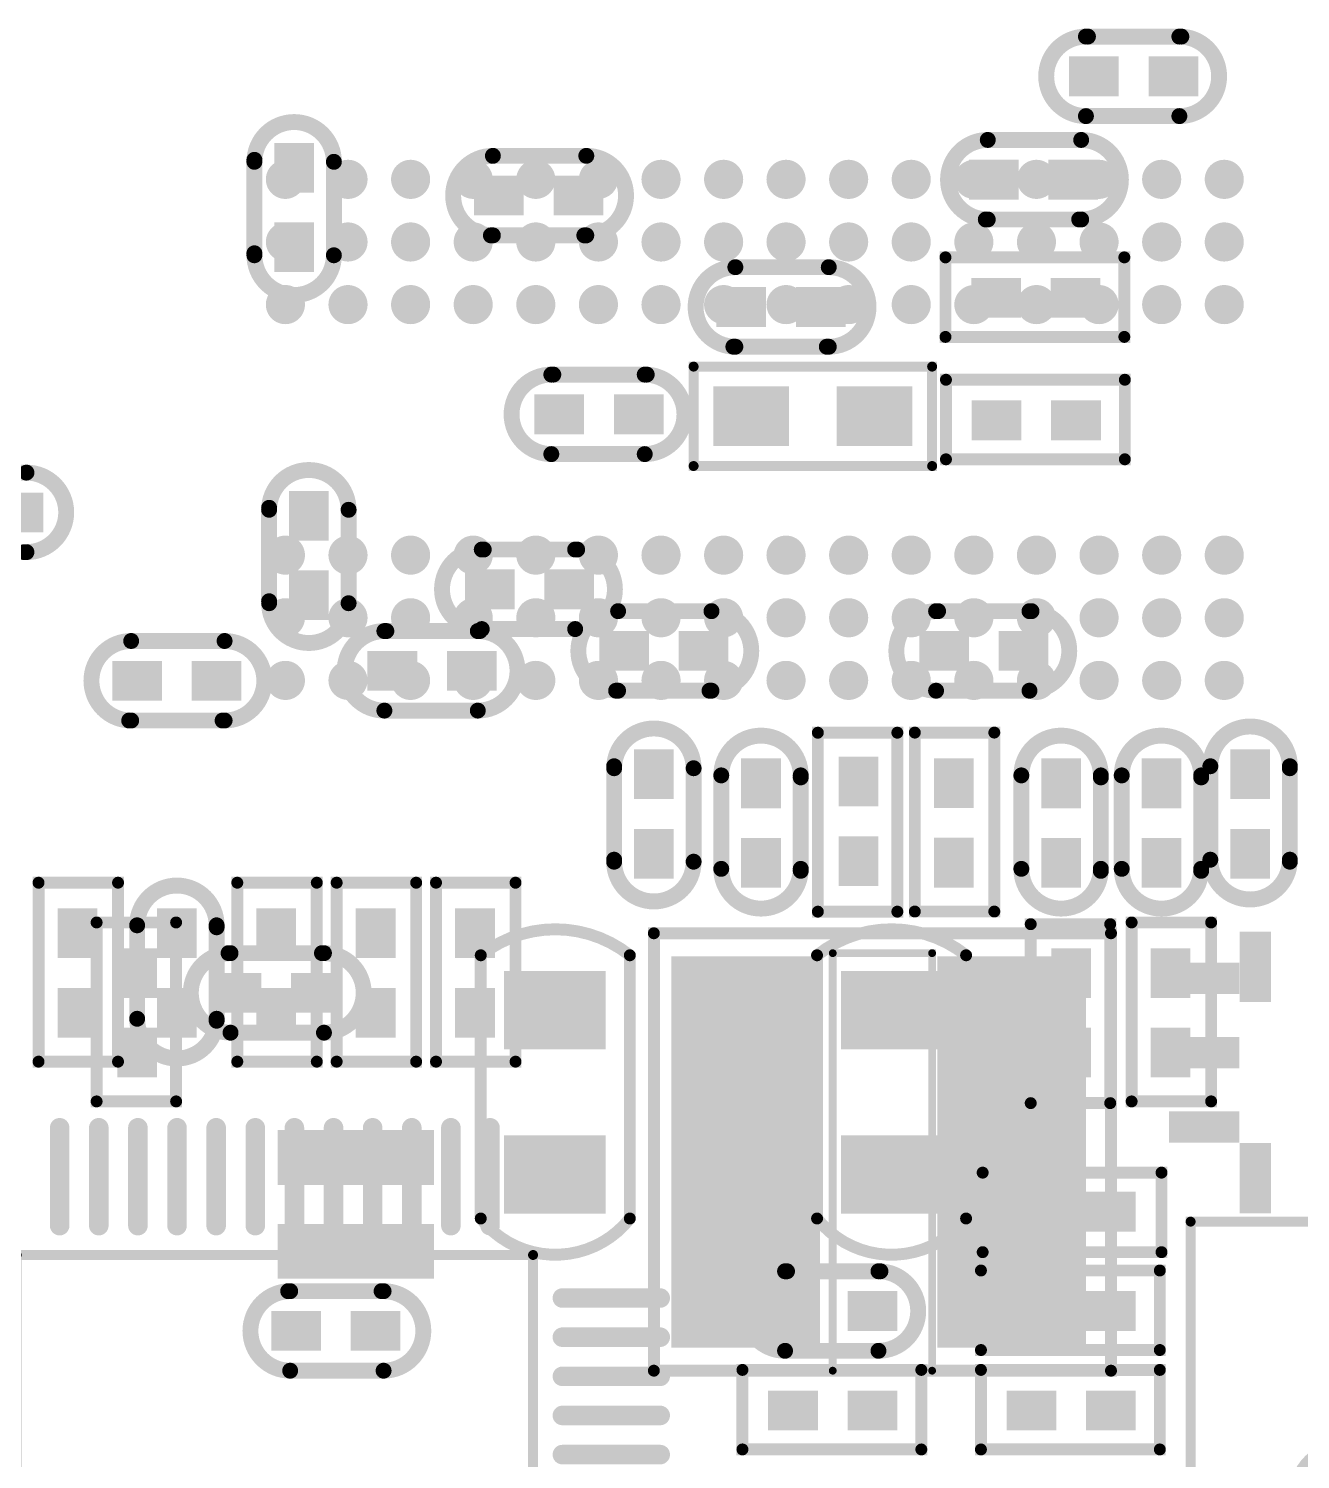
# Model space of a CAD drawing. Extents: x -396 to 4142, y 20 to 2755.
# Drawn here: x 2695 to 3335, y 865 to 1585 of the extents above; entities that cross this region are included whole.
import ezdxf

# ---------------------------------------------------------------- set-up
doc = ezdxf.new("R2010")
doc.units = 0
for name, color, linetype in [('DRIL_PLTE_THRU_01', 16, 'CONTINUOUS'), ('DRIL_PLTE_THRU_02', 3, 'CONTINUOUS'), ('DRIL_PLTE_THRU_03', 96, 'CONTINUOUS'), ('DRIL_PLTE_THRU_04', 146, 'CONTINUOUS'), ('DRIL_PLTE_THRU_05', 2, 'CONTINUOUS'), ('DRIL_PLTE_THRU_06', 5, 'CONTINUOUS'), ('DRIL_SYMBOL', 255, 'CONTINUOUS'), ('PADS_BOT', 186, 'CONTINUOUS'), ('PADS_INNER', 1, 'CONTINUOUS'), ('PADS_TOP', 1, 'CONTINUOUS'), ('PADS_XR_04', 130, 'CONTINUOUS'), ('PADS_XR_105', 2, 'CONTINUOUS'), ('PADS_XR_106', 5, 'CONTINUOUS'), ('PART_BOT_2DLINE_00', 56, 'CONTINUOUS'), ('PART_TOP_2DLINE_00', 67, 'CONTINUOUS'), ('PART_TOP_2DLINE_01', 67, 'CONTINUOUS'), ('PART_TOP_COPPER_01', 67, 'CONTINUOUS'), ('PART_TOP_COPPER_121', 222, 'CONTINUOUS'), ('PART_TOP_CUTOUT_01', 67, 'CONTINUOUS')]:
    doc.layers.add(name, color=color, linetype=linetype)

# ---------------------------------------------------------------- blocks, each defined once
blk = doc.blocks.new('SMOOTH_8')
at = {"const_width": 4}
blk.add_lwpolyline([(-2, 0, 1), (2, 0, 1)], format="xyb", close=True, dxfattribs=at)
blk = doc.blocks.new('PART_BODY_BOT_5733')
at = {"layer": 'PART_BOT_2DLINE_00', "const_width": 8}
for points in [[(-24, -20, -1), (-24, 20)], [(23, 20, -1), (23, -20)]]:
    blk.add_lwpolyline(points, format="xyb", dxfattribs=at)
for points in [[(-24, 20), (23, 20)], [(-23, -20), (24, -20)]]:
    blk.add_lwpolyline(points, dxfattribs=at)
at = {"layer": 'PART_BOT_2DLINE_00'}
for p in [(-24, 20), (-24, 20), (23, 20), (23, 20), (-24, -20), (-23, -20), (23, -20), (24, -20)]:
    blk.add_blockref('SMOOTH_8', p, dxfattribs=at)
blk = doc.blocks.new('DRIL_HOLE_0')
blk.add_lwpolyline([(0, 0, 1), (0, 0, 1)], format="xyb", close=True)
blk = doc.blocks.new('PAD_0')
blk.add_lwpolyline([(0, 0, 1), (0, 0, 1)], format="xyb", close=True)
blk = doc.blocks.new('PAD_2')
at = {"const_width": 20}
blk.add_lwpolyline([(-12.5, 0), (12.5, 0)], dxfattribs=at)
blk = doc.blocks.new('STK_BOT_8')
at = {"layer": 'DRIL_PLTE_THRU_01'}
blk.add_blockref('DRIL_HOLE_0', (0, 0), dxfattribs=at)
at = {"layer": 'DRIL_PLTE_THRU_02'}
blk.add_blockref('DRIL_HOLE_0', (0, 0), dxfattribs=at)
at = {"layer": 'DRIL_PLTE_THRU_03'}
blk.add_blockref('DRIL_HOLE_0', (0, 0), dxfattribs=at)
at = {"layer": 'DRIL_PLTE_THRU_04'}
blk.add_blockref('DRIL_HOLE_0', (0, 0), dxfattribs=at)
at = {"layer": 'DRIL_PLTE_THRU_05'}
blk.add_blockref('DRIL_HOLE_0', (0, 0), dxfattribs=at)
at = {"layer": 'DRIL_PLTE_THRU_06'}
blk.add_blockref('DRIL_HOLE_0', (0, 0), dxfattribs=at)
at = {"layer": 'PADS_BOT'}
blk.add_blockref('PAD_2', (0, 0), dxfattribs=at)
at = {"layer": 'PADS_INNER'}
blk.add_blockref('PAD_0', (0, 0), dxfattribs=at)
at = {"layer": 'PADS_TOP'}
blk.add_blockref('PAD_0', (0, 0), dxfattribs=at)
blk = doc.blocks.new('SYM_BOT_9')
for name, p in [('PART_BODY_BOT_5733', (0, 0)), ('STK_BOT_8', (-20, 0)), ('STK_BOT_8', (20, 0))]:
    blk.add_blockref(name, p)
blk = doc.blocks.new('PART_BOT_12')
blk.add_blockref('SYM_BOT_9', (0, 0))
blk = doc.blocks.new('PART_BOT_13')
blk.add_blockref('SYM_BOT_9', (0, 0))
blk = doc.blocks.new('PART_BOT_15')
blk.add_blockref('SYM_BOT_9', (0, 0))
blk = doc.blocks.new('PART_BOT_16')
blk.add_blockref('SYM_BOT_9', (0, 0))
blk = doc.blocks.new('PART_BOT_18')
blk.add_blockref('SYM_BOT_9', (0, 0))
blk = doc.blocks.new('PART_BOT_22')
blk.add_blockref('SYM_BOT_9', (0, 0))
blk = doc.blocks.new('PART_BOT_60')
blk.add_blockref('SYM_BOT_9', (0, 0))
blk = doc.blocks.new('PART_BOT_70')
blk.add_blockref('SYM_BOT_9', (0, 0))
blk = doc.blocks.new('PART_BOT_76')
blk.add_blockref('SYM_BOT_9', (0, 0))
blk = doc.blocks.new('PART_BOT_77')
blk.add_blockref('SYM_BOT_9', (0, 0))
blk = doc.blocks.new('PART_BOT_79')
blk.add_blockref('SYM_BOT_9', (0, 0))
blk = doc.blocks.new('PART_BOT_80')
blk.add_blockref('SYM_BOT_9', (0, 0))
blk = doc.blocks.new('PART_BOT_82')
blk.add_blockref('SYM_BOT_9', (0, 0))
blk = doc.blocks.new('PART_BOT_83')
blk.add_blockref('SYM_BOT_9', (0, 0))
blk = doc.blocks.new('PART_BOT_84')
blk.add_blockref('SYM_BOT_9', (0, 0))
blk = doc.blocks.new('PART_BOT_85')
blk.add_blockref('SYM_BOT_9', (0, 0))
blk = doc.blocks.new('PART_BOT_86')
blk.add_blockref('SYM_BOT_9', (0, 0))
blk = doc.blocks.new('SMOOTH_6')
at = {"const_width": 3}
blk.add_lwpolyline([(-1.5, 0, 1), (1.5, 0, 1)], format="xyb", close=True, dxfattribs=at)
blk = doc.blocks.new('PART_BODY_BOT_5731')
at = {"layer": 'PART_BOT_2DLINE_00', "const_width": 6}
blk.add_lwpolyline([(-44.57, -19.61), (-44.57, 20.39), (45.43, 20.39), (45.43, -19.61)], close=True, dxfattribs=at)
at = {"layer": 'PART_BOT_2DLINE_00'}
for p in [(-44.57, 20.39), (45.43, 20.39), (-44.57, -19.61), (45.43, -19.61)]:
    blk.add_blockref('SMOOTH_6', p, dxfattribs=at)
blk = doc.blocks.new('SYM_BOT_7')
for name, p in [('PART_BODY_BOT_5731', (0, 0)), ('STK_BOT_8', (-20, 0)), ('STK_BOT_8', (20, 0))]:
    blk.add_blockref(name, p)
blk = doc.blocks.new('PART_BOT_88')
blk.add_blockref('SYM_BOT_7', (0, 0))
blk = doc.blocks.new('SMOOTH_5')
at = {"const_width": 2.5}
blk.add_lwpolyline([(-1.25, 0, 1), (1.25, 0, 1)], format="xyb", close=True, dxfattribs=at)
blk = doc.blocks.new('PART_BODY_BOT_5734')
at = {"layer": 'PART_BOT_2DLINE_00', "const_width": 5}
blk.add_lwpolyline([(-60, 25), (60, 25), (60, -25), (-60, -25)], close=True, dxfattribs=at)
at = {"layer": 'PART_BOT_2DLINE_00'}
for p in [(-60, 25), (60, 25), (-60, -25), (60, -25)]:
    blk.add_blockref('SMOOTH_5', p, dxfattribs=at)
blk = doc.blocks.new('PAD_3')
at = {"const_width": 30}
blk.add_lwpolyline([(-19, 0), (19, 0)], dxfattribs=at)
blk = doc.blocks.new('STK_BOT_10')
at = {"layer": 'DRIL_PLTE_THRU_01'}
blk.add_blockref('DRIL_HOLE_0', (0, 0), dxfattribs=at)
at = {"layer": 'DRIL_PLTE_THRU_02'}
blk.add_blockref('DRIL_HOLE_0', (0, 0), dxfattribs=at)
at = {"layer": 'DRIL_PLTE_THRU_03'}
blk.add_blockref('DRIL_HOLE_0', (0, 0), dxfattribs=at)
at = {"layer": 'DRIL_PLTE_THRU_04'}
blk.add_blockref('DRIL_HOLE_0', (0, 0), dxfattribs=at)
at = {"layer": 'DRIL_PLTE_THRU_05'}
blk.add_blockref('DRIL_HOLE_0', (0, 0), dxfattribs=at)
at = {"layer": 'DRIL_PLTE_THRU_06'}
blk.add_blockref('DRIL_HOLE_0', (0, 0), dxfattribs=at)
at = {"layer": 'PADS_BOT'}
blk.add_blockref('PAD_3', (0, 0), dxfattribs=at)
at = {"layer": 'PADS_INNER'}
blk.add_blockref('PAD_0', (0, 0), dxfattribs=at)
at = {"layer": 'PADS_TOP'}
blk.add_blockref('PAD_0', (0, 0), dxfattribs=at)
blk = doc.blocks.new('SYM_BOT_10')
for name, p in [('PART_BODY_BOT_5734', (0, 0)), ('STK_BOT_10', (-31, 0)), ('STK_BOT_10', (31, 0))]:
    blk.add_blockref(name, p)
blk = doc.blocks.new('PART_BOT_89')
blk.add_blockref('SYM_BOT_10', (0, 0))
blk = doc.blocks.new('PART_BOT_90')
blk.add_blockref('SYM_BOT_7', (0, 0))
blk = doc.blocks.new('PART_BOT_92')
blk.add_blockref('SYM_BOT_7', (0, 0))
blk = doc.blocks.new('PAD_4')
at = {"const_width": 9.84}
blk.add_lwpolyline([(0, -4.92, 1), (0, 4.92, 1)], format="xyb", close=True, dxfattribs=at)
blk = doc.blocks.new('PAD_5')
at = {"const_width": 6.69}
blk.add_lwpolyline([(0, -3.35, 1), (0, 3.35, 1)], format="xyb", close=True, dxfattribs=at)
blk = doc.blocks.new('STK_TOP_12')
at = {"layer": 'DRIL_PLTE_THRU_01'}
blk.add_blockref('DRIL_HOLE_0', (0, 0), dxfattribs=at)
at = {"layer": 'DRIL_PLTE_THRU_02'}
blk.add_blockref('DRIL_HOLE_0', (0, 0), dxfattribs=at)
at = {"layer": 'DRIL_PLTE_THRU_03'}
blk.add_blockref('DRIL_HOLE_0', (0, 0), dxfattribs=at)
at = {"layer": 'DRIL_PLTE_THRU_04'}
blk.add_blockref('DRIL_HOLE_0', (0, 0), dxfattribs=at)
at = {"layer": 'DRIL_PLTE_THRU_05'}
blk.add_blockref('DRIL_HOLE_0', (0, 0), dxfattribs=at)
at = {"layer": 'DRIL_PLTE_THRU_06'}
blk.add_blockref('DRIL_HOLE_0', (0, 0), dxfattribs=at)
at = {"layer": 'PADS_BOT'}
blk.add_blockref('PAD_0', (0, 0), dxfattribs=at)
at = {"layer": 'PADS_INNER'}
blk.add_blockref('PAD_0', (0, 0), dxfattribs=at)
at = {"layer": 'PADS_TOP'}
blk.add_blockref('PAD_5', (0, 0), dxfattribs=at)
at = {"layer": 'PADS_XR_106'}
blk.add_blockref('PAD_4', (0, 0), dxfattribs=at)
blk = doc.blocks.new('SYM_TOP_13')
for p in [(-126, 236.2), (-94.5, 236.2), (-63, 236.2), (63, 236.2), (94.5, 236.2), (126, 236.2), (-126, 204.7), (-94.5, 204.7), (-63, 204.7), (63, 204.7), (94.5, 204.7), (126, 204.7), (-126, 173.2), (-94.5, 173.2), (-63, 173.2), (63, 173.2), (94.5, 173.2), (126, 173.2), (-126, 141.7), (-94.5, 141.7), (-63, 141.7), (63, 141.7), (94.5, 141.7), (126, 141.7), (-126, 110.2), (-94.5, 110.2), (-63, 110.2), (63, 110.2), (94.5, 110.2), (126, 110.2), (-126, 78.7), (-94.5, 78.7), (-63, 78.7), (63, 78.7), (94.5, 78.7), (126, 78.7), (-126, 47.2), (-94.5, 47.2), (-63, 47.2), (63, 47.2), (94.5, 47.2), (126, 47.2), (-126, 15.7), (-94.5, 15.7), (-63, 15.7), (63, 15.7), (94.5, 15.7), (126, 15.7), (-126, -15.7), (-94.5, -15.7), (-63, -15.7), (63, -15.7), (94.5, -15.7), (126, -15.7), (-126, -47.2), (-94.5, -47.2), (-63, -47.2), (63, -47.2), (94.5, -47.2), (126, -47.2), (-126, -78.7), (-94.5, -78.7), (-63, -78.7), (63, -78.7), (94.5, -78.7), (126, -78.7), (-126, -110.2), (-94.5, -110.2), (-63, -110.2), (63, -110.2), (94.5, -110.2), (126, -110.2), (-126, -141.7), (-94.5, -141.7), (-63, -141.7), (63, -141.7), (94.5, -141.7), (126, -141.7), (-126, -173.2), (-94.5, -173.2), (-63, -173.2), (63, -173.2), (94.5, -173.2), (126, -173.2), (-126, -204.7), (-94.5, -204.7), (-63, -204.7), (63, -204.7), (94.5, -204.7), (126, -204.7), (-126, -236.2), (-94.5, -236.2), (-63, -236.2), (63, -236.2), (94.5, -236.2), (126, -236.2)]:
    blk.add_blockref('STK_TOP_12', p)
blk = doc.blocks.new('PART_TOP_93')
blk.add_blockref('SYM_TOP_13', (0, 0))
blk = doc.blocks.new('PART_BOT_116')
blk.add_blockref('SYM_BOT_7', (0, 0))
blk = doc.blocks.new('PART_BODY_TOP_5732')
at = {"layer": 'PART_TOP_2DLINE_00', "const_width": 6}
blk.add_lwpolyline([(-68.93, 37.9), (63.46, 37.9, -0.486113), (63.46, -37.1), (-68.93, -37.1, -0.348726)], format="xyb", close=True, dxfattribs=at)
at = {"layer": 'PART_TOP_2DLINE_00'}
for p in [(-68.93, 37.9), (63.46, 37.9), (-68.93, -37.1), (63.46, -37.1)]:
    blk.add_blockref('SMOOTH_6', p, dxfattribs=at)
blk = doc.blocks.new('PAD_8')
at = {"const_width": 39.37}
blk.add_lwpolyline([(-25.59, 0), (25.59, 0)], dxfattribs=at)
blk = doc.blocks.new('STK_TOP_9')
at = {"layer": 'DRIL_PLTE_THRU_01'}
blk.add_blockref('DRIL_HOLE_0', (0, 0), dxfattribs=at)
at = {"layer": 'DRIL_PLTE_THRU_02'}
blk.add_blockref('DRIL_HOLE_0', (0, 0), dxfattribs=at)
at = {"layer": 'DRIL_PLTE_THRU_03'}
blk.add_blockref('DRIL_HOLE_0', (0, 0), dxfattribs=at)
at = {"layer": 'DRIL_PLTE_THRU_04'}
blk.add_blockref('DRIL_HOLE_0', (0, 0), dxfattribs=at)
at = {"layer": 'DRIL_PLTE_THRU_05'}
blk.add_blockref('DRIL_HOLE_0', (0, 0), dxfattribs=at)
at = {"layer": 'DRIL_PLTE_THRU_06'}
blk.add_blockref('DRIL_HOLE_0', (0, 0), dxfattribs=at)
at = {"layer": 'PADS_BOT'}
blk.add_blockref('PAD_0', (0, 0), dxfattribs=at)
at = {"layer": 'PADS_INNER'}
blk.add_blockref('PAD_0', (0, 0), dxfattribs=at)
at = {"layer": 'PADS_TOP', "rotation": 90}
blk.add_blockref('PAD_8', (0, 0), dxfattribs=at)
blk = doc.blocks.new('SYM_TOP_8')
for name, p in [('STK_TOP_9', (-41.34, 0.18)), ('STK_TOP_9', (41.34, 0.18)), ('PART_BODY_TOP_5732', (0, 0))]:
    blk.add_blockref(name, p)
blk = doc.blocks.new('PART_TOP_160')
blk.add_blockref('SYM_TOP_8', (0, 0))
blk = doc.blocks.new('PAD_21')
at = {"const_width": 15.75}
blk.add_lwpolyline([(-17.72, 0), (17.72, 0)], dxfattribs=at)
blk = doc.blocks.new('STK_TOP_31')
at = {"layer": 'DRIL_PLTE_THRU_01'}
blk.add_blockref('DRIL_HOLE_0', (0, 0), dxfattribs=at)
at = {"layer": 'DRIL_PLTE_THRU_02'}
blk.add_blockref('DRIL_HOLE_0', (0, 0), dxfattribs=at)
at = {"layer": 'DRIL_PLTE_THRU_03'}
blk.add_blockref('DRIL_HOLE_0', (0, 0), dxfattribs=at)
at = {"layer": 'DRIL_PLTE_THRU_04'}
blk.add_blockref('DRIL_HOLE_0', (0, 0), dxfattribs=at)
at = {"layer": 'DRIL_PLTE_THRU_05'}
blk.add_blockref('DRIL_HOLE_0', (0, 0), dxfattribs=at)
at = {"layer": 'DRIL_PLTE_THRU_06'}
blk.add_blockref('DRIL_HOLE_0', (0, 0), dxfattribs=at)
at = {"layer": 'PADS_BOT'}
blk.add_blockref('PAD_0', (0, 0), dxfattribs=at)
at = {"layer": 'PADS_INNER'}
blk.add_blockref('PAD_0', (0, 0), dxfattribs=at)
at = {"layer": 'PADS_TOP', "rotation": 90}
blk.add_blockref('PAD_21', (0, 0), dxfattribs=at)
blk = doc.blocks.new('SYM_TOP_26')
for p in [(-37.4, 53.15), (37.4, 53.15), (-37.4, -53.15), (0, -53.15), (37.4, -53.15)]:
    blk.add_blockref('STK_TOP_31', p)
blk = doc.blocks.new('PART_TOP_173')
blk.add_blockref('SYM_TOP_26', (0, 0))
blk = doc.blocks.new('PART_BOT_212')
blk.add_blockref('SYM_BOT_9', (0, 0))
blk = doc.blocks.new('PART_BOT_218')
blk.add_blockref('SYM_BOT_9', (0, 0))
blk = doc.blocks.new('PART_BOT_223')
blk.add_blockref('SYM_BOT_9', (0, 0))
blk = doc.blocks.new('PART_BOT_259')
blk.add_blockref('SYM_BOT_7', (0, 0))
blk = doc.blocks.new('PART_BOT_262')
blk.add_blockref('SYM_BOT_7', (0, 0))
blk = doc.blocks.new('PART_BOT_264')
blk.add_blockref('SYM_BOT_7', (0, 0))
blk = doc.blocks.new('PART_BOT_283')
blk.add_blockref('SYM_BOT_7', (0, 0))
blk = doc.blocks.new('PART_BOT_285')
blk.add_blockref('SYM_BOT_7', (0, 0))
blk = doc.blocks.new('PART_BOT_286')
blk.add_blockref('SYM_BOT_7', (0, 0))
blk = doc.blocks.new('PART_BOT_287')
blk.add_blockref('SYM_BOT_7', (0, 0))
blk = doc.blocks.new('PART_BOT_291')
blk.add_blockref('SYM_BOT_7', (0, 0))
blk = doc.blocks.new('PART_BOT_301')
blk.add_blockref('SYM_BOT_7', (0, 0))
blk = doc.blocks.new('PART_BOT_302')
blk.add_blockref('SYM_BOT_7', (0, 0))
blk = doc.blocks.new('STK_BOT_31')
at = {"layer": 'DRIL_PLTE_THRU_01'}
blk.add_blockref('DRIL_HOLE_0', (0, 0), dxfattribs=at)
at = {"layer": 'DRIL_PLTE_THRU_02'}
blk.add_blockref('DRIL_HOLE_0', (0, 0), dxfattribs=at)
at = {"layer": 'DRIL_PLTE_THRU_03'}
blk.add_blockref('DRIL_HOLE_0', (0, 0), dxfattribs=at)
at = {"layer": 'DRIL_PLTE_THRU_04'}
blk.add_blockref('DRIL_HOLE_0', (0, 0), dxfattribs=at)
at = {"layer": 'DRIL_PLTE_THRU_05'}
blk.add_blockref('DRIL_HOLE_0', (0, 0), dxfattribs=at)
at = {"layer": 'DRIL_PLTE_THRU_06'}
blk.add_blockref('DRIL_HOLE_0', (0, 0), dxfattribs=at)
at = {"layer": 'PADS_BOT', "rotation": 90}
blk.add_blockref('PAD_21', (0, 0), dxfattribs=at)
at = {"layer": 'PADS_INNER'}
blk.add_blockref('PAD_0', (0, 0), dxfattribs=at)
at = {"layer": 'PADS_TOP'}
blk.add_blockref('PAD_0', (0, 0), dxfattribs=at)
blk = doc.blocks.new('SYM_BOT_26')
for p in [(-37.4, 53.15), (37.4, 53.15), (-37.4, -53.15), (0, -53.15), (37.4, -53.15)]:
    blk.add_blockref('STK_BOT_31', p)
blk = doc.blocks.new('PART_BOT_305')
blk.add_blockref('SYM_BOT_26', (0, 0))
blk = doc.blocks.new('PART_BODY_BOT_5763')
at = {"layer": 'PART_BOT_2DLINE_00', "const_width": 5}
blk.add_lwpolyline([(-21.65, 39.37), (-21.65, 299.21), (238.19, 299.21), (238.19, 39.37)], close=True, dxfattribs=at)
at = {"layer": 'PART_BOT_2DLINE_00', "const_width": 20}
blk.add_lwpolyline([(1.97, 59.06, 1), (-1.97, 59.06, 1)], format="xyb", close=True, dxfattribs=at)
at = {"layer": 'PART_BOT_2DLINE_00'}
for p in [(-21.65, 299.21), (238.19, 299.21), (-21.65, 39.37), (238.19, 39.37)]:
    blk.add_blockref('SMOOTH_5', p, dxfattribs=at)
blk = doc.blocks.new('PAD_33')
at = {"const_width": 4.92}
blk.add_lwpolyline([(-24.61, -2.46), (24.61, -2.46, 1), (24.61, 2.46), (-24.61, 2.46, 1)], format="xyb", close=True, dxfattribs=at)
blk = doc.blocks.new('STK_BOT_51')
at = {"layer": 'DRIL_PLTE_THRU_01'}
blk.add_blockref('DRIL_HOLE_0', (0, 0), dxfattribs=at)
at = {"layer": 'DRIL_PLTE_THRU_02'}
blk.add_blockref('DRIL_HOLE_0', (0, 0), dxfattribs=at)
at = {"layer": 'DRIL_PLTE_THRU_03'}
blk.add_blockref('DRIL_HOLE_0', (0, 0), dxfattribs=at)
at = {"layer": 'DRIL_PLTE_THRU_04'}
blk.add_blockref('DRIL_HOLE_0', (0, 0), dxfattribs=at)
at = {"layer": 'DRIL_PLTE_THRU_05'}
blk.add_blockref('DRIL_HOLE_0', (0, 0), dxfattribs=at)
at = {"layer": 'DRIL_PLTE_THRU_06'}
blk.add_blockref('DRIL_HOLE_0', (0, 0), dxfattribs=at)
at = {"layer": 'PADS_BOT', "rotation": 90}
blk.add_blockref('PAD_33', (0, 0), dxfattribs=at)
at = {"layer": 'PADS_INNER'}
blk.add_blockref('PAD_0', (0, 0), dxfattribs=at)
at = {"layer": 'PADS_TOP'}
blk.add_blockref('PAD_0', (0, 0), dxfattribs=at)
blk = doc.blocks.new('STK_BOT_52')
at = {"layer": 'DRIL_PLTE_THRU_01'}
blk.add_blockref('DRIL_HOLE_0', (0, 0), dxfattribs=at)
at = {"layer": 'DRIL_PLTE_THRU_02'}
blk.add_blockref('DRIL_HOLE_0', (0, 0), dxfattribs=at)
at = {"layer": 'DRIL_PLTE_THRU_03'}
blk.add_blockref('DRIL_HOLE_0', (0, 0), dxfattribs=at)
at = {"layer": 'DRIL_PLTE_THRU_04'}
blk.add_blockref('DRIL_HOLE_0', (0, 0), dxfattribs=at)
at = {"layer": 'DRIL_PLTE_THRU_05'}
blk.add_blockref('DRIL_HOLE_0', (0, 0), dxfattribs=at)
at = {"layer": 'DRIL_PLTE_THRU_06'}
blk.add_blockref('DRIL_HOLE_0', (0, 0), dxfattribs=at)
at = {"layer": 'PADS_BOT'}
blk.add_blockref('PAD_33', (0, 0), dxfattribs=at)
at = {"layer": 'PADS_INNER'}
blk.add_blockref('PAD_0', (0, 0), dxfattribs=at)
at = {"layer": 'PADS_TOP'}
blk.add_blockref('PAD_0', (0, 0), dxfattribs=at)
blk = doc.blocks.new('SYM_BOT_39')
for name, p in [('STK_BOT_51', (0, 338.58)), ('STK_BOT_51', (19.68, 338.58)), ('STK_BOT_51', (39.37, 338.58)), ('STK_BOT_51', (59.06, 338.58)), ('STK_BOT_51', (78.74, 338.58)), ('STK_BOT_51', (98.43, 338.58)), ('STK_BOT_51', (118.11, 338.58)), ('STK_BOT_51', (137.8, 338.58)), ('STK_BOT_51', (157.48, 338.58)), ('STK_BOT_51', (177.17, 338.58)), ('STK_BOT_51', (196.85, 338.58)), ('STK_BOT_51', (216.54, 338.58)), ('PART_BODY_BOT_5763', (0, 0)), ('STK_BOT_52', (-61.02, 277.56)), ('STK_BOT_52', (277.56, 277.56)), ('STK_BOT_52', (-61.02, 257.87)), ('STK_BOT_52', (277.56, 257.87)), ('STK_BOT_52', (-61.02, 238.19)), ('STK_BOT_52', (277.56, 238.19)), ('STK_BOT_52', (-61.02, 218.5)), ('STK_BOT_52', (277.56, 218.5)), ('STK_BOT_52', (-61.02, 198.82)), ('STK_BOT_52', (277.56, 198.82)), ('STK_BOT_52', (-61.02, 179.13)), ('STK_BOT_52', (277.56, 179.13)), ('STK_BOT_52', (-61.02, 159.45)), ('STK_BOT_52', (277.56, 159.45)), ('STK_BOT_52', (-61.02, 139.76)), ('STK_BOT_52', (277.56, 139.76)), ('STK_BOT_52', (-61.02, 120.08)), ('STK_BOT_52', (277.56, 120.08)), ('STK_BOT_52', (-61.02, 100.39)), ('STK_BOT_52', (277.56, 100.39)), ('STK_BOT_52', (-61.02, 80.71)), ('STK_BOT_52', (277.56, 80.71)), ('STK_BOT_52', (-61.02, 61.02)), ('STK_BOT_52', (277.56, 61.02)), ('STK_BOT_51', (0, 0)), ('STK_BOT_51', (19.68, 0)), ('STK_BOT_51', (39.37, 0)), ('STK_BOT_51', (59.06, 0)), ('STK_BOT_51', (78.74, 0)), ('STK_BOT_51', (98.43, 0)), ('STK_BOT_51', (118.11, 0)), ('STK_BOT_51', (137.8, 0)), ('STK_BOT_51', (157.48, 0)), ('STK_BOT_51', (177.17, 0)), ('STK_BOT_51', (196.85, 0)), ('STK_BOT_51', (216.54, 0))]:
    blk.add_blockref(name, p)
blk = doc.blocks.new('PART_BOT_309')
blk.add_blockref('SYM_BOT_39', (0, 0))
blk = doc.blocks.new('PART_BODY_BOT_5732')
at = {"layer": 'PART_BOT_2DLINE_00', "const_width": 6}
blk.add_lwpolyline([(-68.93, 37.9), (63.46, 37.9, -0.486113), (63.46, -37.1), (-68.93, -37.1, -0.348726)], format="xyb", close=True, dxfattribs=at)
at = {"layer": 'PART_BOT_2DLINE_00'}
for p in [(-68.93, 37.9), (63.46, 37.9), (-68.93, -37.1), (63.46, -37.1)]:
    blk.add_blockref('SMOOTH_6', p, dxfattribs=at)
blk = doc.blocks.new('STK_BOT_9')
at = {"layer": 'DRIL_PLTE_THRU_01'}
blk.add_blockref('DRIL_HOLE_0', (0, 0), dxfattribs=at)
at = {"layer": 'DRIL_PLTE_THRU_02'}
blk.add_blockref('DRIL_HOLE_0', (0, 0), dxfattribs=at)
at = {"layer": 'DRIL_PLTE_THRU_03'}
blk.add_blockref('DRIL_HOLE_0', (0, 0), dxfattribs=at)
at = {"layer": 'DRIL_PLTE_THRU_04'}
blk.add_blockref('DRIL_HOLE_0', (0, 0), dxfattribs=at)
at = {"layer": 'DRIL_PLTE_THRU_05'}
blk.add_blockref('DRIL_HOLE_0', (0, 0), dxfattribs=at)
at = {"layer": 'DRIL_PLTE_THRU_06'}
blk.add_blockref('DRIL_HOLE_0', (0, 0), dxfattribs=at)
at = {"layer": 'PADS_BOT', "rotation": 90}
blk.add_blockref('PAD_8', (0, 0), dxfattribs=at)
at = {"layer": 'PADS_INNER'}
blk.add_blockref('PAD_0', (0, 0), dxfattribs=at)
at = {"layer": 'PADS_TOP'}
blk.add_blockref('PAD_0', (0, 0), dxfattribs=at)
blk = doc.blocks.new('SYM_BOT_8')
for name, p in [('STK_BOT_9', (-41.34, 0.18)), ('STK_BOT_9', (41.34, 0.18)), ('PART_BODY_BOT_5732', (0, 0))]:
    blk.add_blockref(name, p)
blk = doc.blocks.new('PART_BOT_321')
blk.add_blockref('SYM_BOT_8', (0, 0))
blk = doc.blocks.new('SMOOTH_3$937007874')
at = {"const_width": 1.97}
blk.add_lwpolyline([(-0.98, 0, 1), (0.98, 0, 1)], format="xyb", close=True, dxfattribs=at)
blk = doc.blocks.new('PART_BODY_TOP_5749')
at = {"layer": 'PART_TOP_2DLINE_01', "const_width": 6}
blk.add_lwpolyline([(-50, 110), (180, 110), (180, -110), (-50, -110)], close=True, dxfattribs=at)
at = {"layer": 'PART_TOP_CUTOUT_01', "const_width": 3.94}
blk.add_lwpolyline([(40, 110), (90, 110), (90, -100), (40, -100)], close=True, dxfattribs=at)
at = {"layer": 'PART_TOP_2DLINE_01'}
for p in [(-50, 110), (180, 110), (-50, -110), (180, -110)]:
    blk.add_blockref('SMOOTH_6', p, dxfattribs=at)
at = {"layer": 'PART_TOP_CUTOUT_01'}
for p in [(40, 110), (90, 110), (40, -100), (90, -100)]:
    blk.add_blockref('SMOOTH_3$937007874', p, dxfattribs=at)
blk = doc.blocks.new('PAD_20')
at = {"const_width": 74.8}
blk.add_lwpolyline([(-98.43, 0), (98.43, 0)], dxfattribs=at)
blk = doc.blocks.new('STK_TOP_30')
at = {"layer": 'DRIL_PLTE_THRU_01'}
blk.add_blockref('DRIL_HOLE_0', (0, 0), dxfattribs=at)
at = {"layer": 'DRIL_PLTE_THRU_02'}
blk.add_blockref('DRIL_HOLE_0', (0, 0), dxfattribs=at)
at = {"layer": 'DRIL_PLTE_THRU_03'}
blk.add_blockref('DRIL_HOLE_0', (0, 0), dxfattribs=at)
at = {"layer": 'DRIL_PLTE_THRU_04'}
blk.add_blockref('DRIL_HOLE_0', (0, 0), dxfattribs=at)
at = {"layer": 'DRIL_PLTE_THRU_05'}
blk.add_blockref('DRIL_HOLE_0', (0, 0), dxfattribs=at)
at = {"layer": 'DRIL_PLTE_THRU_06'}
blk.add_blockref('DRIL_HOLE_0', (0, 0), dxfattribs=at)
at = {"layer": 'PADS_BOT'}
blk.add_blockref('PAD_0', (0, 0), dxfattribs=at)
at = {"layer": 'PADS_INNER'}
blk.add_blockref('PAD_0', (0, 0), dxfattribs=at)
at = {"layer": 'PADS_TOP', "rotation": 90}
blk.add_blockref('PAD_20', (0, 0), dxfattribs=at)
blk = doc.blocks.new('SYM_TOP_25')
for name, p in [('STK_TOP_30', (0, 0)), ('STK_TOP_30', (133.86, 0)), ('PART_BODY_TOP_5749', (0, 0))]:
    blk.add_blockref(name, p)
blk = doc.blocks.new('PART_TOP_369')
blk.add_blockref('SYM_TOP_25', (0, 0))
blk = doc.blocks.new('PART_BODY_TOP_5762')
at = {"layer": 'PART_TOP_2DLINE_00', "const_width": 5}
blk.add_lwpolyline([(-314.96, -429.92), (-314.96, 429.92), (314.96, 429.92), (314.96, -429.92), (-314.96, -429.92)], dxfattribs=at)
at = {"layer": 'PART_TOP_2DLINE_00'}
for p in [(-314.96, 429.92), (314.96, 429.92), (-314.96, -429.92), (-314.96, -429.92), (314.96, -429.92)]:
    blk.add_blockref('SMOOTH_5', p, dxfattribs=at)
blk = doc.blocks.new('DRIL_SYMBOL_35$4299737533')
at = {"layer": 'DRIL_SYMBOL', "const_width": 2}
for points in [[(0, -10), (0, 10)], [(-10, 0), (10, 0)]]:
    blk.add_lwpolyline(points, dxfattribs=at)
blk = doc.blocks.new('DRIL_HOLE_35$4299737533')
at = {"const_width": 17.71}
blk.add_lwpolyline([(-8.86, 0, 1), (8.86, 0, 1)], format="xyb", close=True, dxfattribs=at)
blk.add_blockref('DRIL_SYMBOL_35$4299737533', (0, 0))
blk = doc.blocks.new('PAD_60')
at = {"const_width": 59.06}
blk.add_lwpolyline([(-29.53, 0), (29.53, 0)], dxfattribs=at)
blk = doc.blocks.new('PAD_61')
at = {"const_width": 62.99}
blk.add_lwpolyline([(-31.49, 0), (31.49, 0)], dxfattribs=at)
blk = doc.blocks.new('STK_TOP_47')
at = {"layer": 'DRIL_PLTE_THRU_01'}
blk.add_blockref('DRIL_HOLE_35$4299737533', (0, 0), dxfattribs=at)
at = {"layer": 'DRIL_PLTE_THRU_02'}
blk.add_blockref('DRIL_HOLE_35$4299737533', (0, 0), dxfattribs=at)
at = {"layer": 'DRIL_PLTE_THRU_03'}
blk.add_blockref('DRIL_HOLE_35$4299737533', (0, 0), dxfattribs=at)
at = {"layer": 'DRIL_PLTE_THRU_04'}
blk.add_blockref('DRIL_HOLE_35$4299737533', (0, 0), dxfattribs=at)
at = {"layer": 'DRIL_PLTE_THRU_05'}
blk.add_blockref('DRIL_HOLE_35$4299737533', (0, 0), dxfattribs=at)
at = {"layer": 'DRIL_PLTE_THRU_06'}
blk.add_blockref('DRIL_HOLE_35$4299737533', (0, 0), dxfattribs=at)
at = {"layer": 'PADS_BOT'}
blk.add_blockref('PAD_60', (0, 0), dxfattribs=at)
at = {"layer": 'PADS_INNER'}
blk.add_blockref('PAD_60', (0, 0), dxfattribs=at)
at = {"layer": 'PADS_TOP'}
blk.add_blockref('PAD_60', (0, 0), dxfattribs=at)
at = {"layer": 'PADS_XR_04'}
blk.add_blockref('PAD_61', (0, 0), dxfattribs=at)
at = {"layer": 'PADS_XR_105'}
blk.add_blockref('PAD_61', (0, 0), dxfattribs=at)
blk = doc.blocks.new('PAD_62')
at = {"const_width": 29.53}
blk.add_lwpolyline([(0, -14.76, 1), (0, 14.76, 1)], format="xyb", close=True, dxfattribs=at)
blk = doc.blocks.new('PAD_52')
at = {"const_width": 31.5}
blk.add_lwpolyline([(0, -15.75, 1), (0, 15.75, 1)], format="xyb", close=True, dxfattribs=at)
blk = doc.blocks.new('STK_TOP_46')
at = {"layer": 'DRIL_PLTE_THRU_01'}
blk.add_blockref('DRIL_HOLE_35$4299737533', (0, 0), dxfattribs=at)
at = {"layer": 'DRIL_PLTE_THRU_02'}
blk.add_blockref('DRIL_HOLE_35$4299737533', (0, 0), dxfattribs=at)
at = {"layer": 'DRIL_PLTE_THRU_03'}
blk.add_blockref('DRIL_HOLE_35$4299737533', (0, 0), dxfattribs=at)
at = {"layer": 'DRIL_PLTE_THRU_04'}
blk.add_blockref('DRIL_HOLE_35$4299737533', (0, 0), dxfattribs=at)
at = {"layer": 'DRIL_PLTE_THRU_05'}
blk.add_blockref('DRIL_HOLE_35$4299737533', (0, 0), dxfattribs=at)
at = {"layer": 'DRIL_PLTE_THRU_06'}
blk.add_blockref('DRIL_HOLE_35$4299737533', (0, 0), dxfattribs=at)
at = {"layer": 'PADS_BOT'}
blk.add_blockref('PAD_62', (0, 0), dxfattribs=at)
at = {"layer": 'PADS_INNER'}
blk.add_blockref('PAD_62', (0, 0), dxfattribs=at)
at = {"layer": 'PADS_TOP'}
blk.add_blockref('PAD_62', (0, 0), dxfattribs=at)
at = {"layer": 'PADS_XR_04'}
blk.add_blockref('PAD_52', (0, 0), dxfattribs=at)
at = {"layer": 'PADS_XR_105'}
blk.add_blockref('PAD_52', (0, 0), dxfattribs=at)
blk = doc.blocks.new('DRIL_SLOT_0004000051000000000')
at = {"const_width": 20}
blk.add_lwpolyline([(-5.59, -10), (5.59, -10, 1), (5.59, 10), (-5.59, 10, 1)], format="xyb", close=True, dxfattribs=at)
blk = doc.blocks.new('PAD_40')
at = {"const_width": 30}
blk.add_lwpolyline([(0, -15, 1), (0, 15, 1)], format="xyb", close=True, dxfattribs=at)
blk = doc.blocks.new('PAD_63')
at = {"const_width": 35}
blk.add_lwpolyline([(0, -17.5, 1), (0, 17.5, 1)], format="xyb", close=True, dxfattribs=at)
blk = doc.blocks.new('PAD_64')
at = {"const_width": 30}
blk.add_lwpolyline([(-9.37, -15), (9.37, -15, 1), (9.37, 15), (-9.37, 15, 1)], format="xyb", close=True, dxfattribs=at)
blk = doc.blocks.new('STK_TOP_170')
at = {"layer": 'DRIL_PLTE_THRU_01'}
blk.add_blockref('DRIL_SLOT_0004000051000000000', (0, 0), dxfattribs=at)
at = {"layer": 'DRIL_PLTE_THRU_02'}
blk.add_blockref('DRIL_SLOT_0004000051000000000', (0, 0), dxfattribs=at)
at = {"layer": 'DRIL_PLTE_THRU_03'}
blk.add_blockref('DRIL_SLOT_0004000051000000000', (0, 0), dxfattribs=at)
at = {"layer": 'DRIL_PLTE_THRU_04'}
blk.add_blockref('DRIL_SLOT_0004000051000000000', (0, 0), dxfattribs=at)
at = {"layer": 'DRIL_PLTE_THRU_05'}
blk.add_blockref('DRIL_SLOT_0004000051000000000', (0, 0), dxfattribs=at)
at = {"layer": 'DRIL_PLTE_THRU_06'}
blk.add_blockref('DRIL_SLOT_0004000051000000000', (0, 0), dxfattribs=at)
at = {"layer": 'PADS_BOT'}
blk.add_blockref('PAD_40', (0, 0), dxfattribs=at)
at = {"layer": 'PADS_INNER'}
blk.add_blockref('PAD_40', (0, 0), dxfattribs=at)
at = {"layer": 'PADS_TOP'}
blk.add_blockref('PAD_64', (0, 0), dxfattribs=at)
at = {"layer": 'PADS_XR_04'}
blk.add_blockref('PAD_63', (0, 0), dxfattribs=at)
at = {"layer": 'PADS_XR_105'}
blk.add_blockref('PAD_63', (0, 0), dxfattribs=at)
blk = doc.blocks.new('DRIL_SYMBOL_127$9499737533')
at = {"layer": 'DRIL_SYMBOL', "const_width": 2}
for points in [[(0, -10), (0, 10)], [(-10, 0), (10, 0)]]:
    blk.add_lwpolyline(points, dxfattribs=at)
blk = doc.blocks.new('DRIL_HOLE_127$9499737533')
at = {"const_width": 63.97}
blk.add_lwpolyline([(-31.99, 0, 1), (31.99, 0, 1)], format="xyb", close=True, dxfattribs=at)
blk.add_blockref('DRIL_SYMBOL_127$9499737533', (0, 0))
blk = doc.blocks.new('PAD_65')
at = {"const_width": 63.97}
blk.add_lwpolyline([(0, -31.99, 1), (0, 31.99, 1)], format="xyb", close=True, dxfattribs=at)
blk = doc.blocks.new('STK_TOP_49')
at = {"layer": 'DRIL_PLTE_THRU_01'}
blk.add_blockref('DRIL_HOLE_127$9499737533', (0, 0), dxfattribs=at)
at = {"layer": 'DRIL_PLTE_THRU_02'}
blk.add_blockref('DRIL_HOLE_127$9499737533', (0, 0), dxfattribs=at)
at = {"layer": 'DRIL_PLTE_THRU_03'}
blk.add_blockref('DRIL_HOLE_127$9499737533', (0, 0), dxfattribs=at)
at = {"layer": 'DRIL_PLTE_THRU_04'}
blk.add_blockref('DRIL_HOLE_127$9499737533', (0, 0), dxfattribs=at)
at = {"layer": 'DRIL_PLTE_THRU_05'}
blk.add_blockref('DRIL_HOLE_127$9499737533', (0, 0), dxfattribs=at)
at = {"layer": 'DRIL_PLTE_THRU_06'}
blk.add_blockref('DRIL_HOLE_127$9499737533', (0, 0), dxfattribs=at)
at = {"layer": 'PADS_BOT'}
blk.add_blockref('PAD_65', (0, 0), dxfattribs=at)
at = {"layer": 'PADS_INNER'}
blk.add_blockref('PAD_65', (0, 0), dxfattribs=at)
at = {"layer": 'PADS_TOP'}
blk.add_blockref('PAD_65', (0, 0), dxfattribs=at)
at = {"layer": 'PADS_XR_04'}
blk.add_blockref('PAD_65', (0, 0), dxfattribs=at)
at = {"layer": 'PADS_XR_105'}
blk.add_blockref('PAD_65', (0, 0), dxfattribs=at)
blk = doc.blocks.new('DRIL_SYMBOL_62$0099737533')
at = {"layer": 'DRIL_SYMBOL', "const_width": 2}
for points in [[(0, -10), (0, 10)], [(-10, 0), (10, 0)]]:
    blk.add_lwpolyline(points, dxfattribs=at)
blk = doc.blocks.new('DRIL_HOLE_62$0099737533')
at = {"const_width": 31}
blk.add_lwpolyline([(-15.5, 0, 1), (15.5, 0, 1)], format="xyb", close=True, dxfattribs=at)
blk.add_blockref('DRIL_SYMBOL_62$0099737533', (0, 0))
blk = doc.blocks.new('PAD_66')
at = {"const_width": 50}
blk.add_lwpolyline([(0, -25, 1), (0, 25, 1)], format="xyb", close=True, dxfattribs=at)
blk = doc.blocks.new('PAD_67')
at = {"const_width": 60}
blk.add_lwpolyline([(0, -30, 1), (0, 30, 1)], format="xyb", close=True, dxfattribs=at)
blk = doc.blocks.new('STK_TOP_50')
at = {"layer": 'DRIL_PLTE_THRU_01'}
blk.add_blockref('DRIL_HOLE_62$0099737533', (0, 0), dxfattribs=at)
at = {"layer": 'DRIL_PLTE_THRU_02'}
blk.add_blockref('DRIL_HOLE_62$0099737533', (0, 0), dxfattribs=at)
at = {"layer": 'DRIL_PLTE_THRU_03'}
blk.add_blockref('DRIL_HOLE_62$0099737533', (0, 0), dxfattribs=at)
at = {"layer": 'DRIL_PLTE_THRU_04'}
blk.add_blockref('DRIL_HOLE_62$0099737533', (0, 0), dxfattribs=at)
at = {"layer": 'DRIL_PLTE_THRU_05'}
blk.add_blockref('DRIL_HOLE_62$0099737533', (0, 0), dxfattribs=at)
at = {"layer": 'DRIL_PLTE_THRU_06'}
blk.add_blockref('DRIL_HOLE_62$0099737533', (0, 0), dxfattribs=at)
at = {"layer": 'PADS_BOT'}
blk.add_blockref('PAD_66', (0, 0), dxfattribs=at)
at = {"layer": 'PADS_INNER'}
blk.add_blockref('PAD_66', (0, 0), dxfattribs=at)
at = {"layer": 'PADS_TOP'}
blk.add_blockref('PAD_66', (0, 0), dxfattribs=at)
at = {"layer": 'PADS_XR_04'}
blk.add_blockref('PAD_67', (0, 0), dxfattribs=at)
at = {"layer": 'PADS_XR_105'}
blk.add_blockref('PAD_67', (0, 0), dxfattribs=at)
blk = doc.blocks.new('SYM_TOP_38')
for name, p in [('PART_BODY_TOP_5762', (0, 0)), ('STK_TOP_170', (-249.02, 192.91)), ('STK_TOP_170', (-149.02, 192.91)), ('STK_TOP_170', (149.02, 192.91)), ('STK_TOP_170', (249.02, 192.91)), ('STK_TOP_170', (-249.02, 133.07)), ('STK_TOP_170', (-149.02, 133.07)), ('STK_TOP_170', (149.02, 133.07)), ('STK_TOP_170', (249.02, 133.07)), ('STK_TOP_49', (-225, 0)), ('STK_TOP_49', (225, 0)), ('STK_TOP_50', (-304.92, -120.08)), ('STK_TOP_50', (304.92, -120.08)), ('STK_TOP_46', (-125.2, -250)), ('STK_TOP_46', (-25.2, -250)), ('STK_TOP_46', (74.8, -250)), ('STK_TOP_47', (174.8, -250)), ('STK_TOP_46', (-174.8, -350)), ('STK_TOP_46', (-74.8, -350)), ('STK_TOP_46', (25.2, -350)), ('STK_TOP_46', (125.2, -350))]:
    blk.add_blockref(name, p)
blk = doc.blocks.new('PART_TOP_386')
blk.add_blockref('SYM_TOP_38', (0, 0))
blk = doc.blocks.new('SMOOTH_10')
at = {"const_width": 5}
blk.add_lwpolyline([(-2.5, 0, 1), (2.5, 0, 1)], format="xyb", close=True, dxfattribs=at)
blk = doc.blocks.new('PART_BODY_TOP_5764')
at = {"layer": 'PART_TOP_COPPER_01', "const_width": 10}
blk.add_lwpolyline([(-7.87, 334.65), (51.18, 334.65), (51.18, 282), (-7.87, 282)], close=True, dxfattribs=at)
at = {"layer": 'PART_TOP_COPPER_121', "const_width": 10}
blk.add_lwpolyline([(-15.75, 334.65), (59, 334.65), (59, 282), (-15.75, 282)], close=True, dxfattribs=at)
at = {"layer": 'PART_TOP_COPPER_01'}
for p in [(-7.87, 334.65), (51.18, 334.65), (-7.87, 282), (51.18, 282)]:
    blk.add_blockref('SMOOTH_10', p, dxfattribs=at)
at = {"layer": 'PART_TOP_COPPER_121'}
for p in [(-15.75, 334.65), (59, 334.65), (-15.75, 282), (59, 282)]:
    blk.add_blockref('SMOOTH_10', p, dxfattribs=at)
blk = doc.blocks.new('PAD_34')
at = {"const_width": 27.56}
blk.add_lwpolyline([(-39.37, 0), (39.37, 0)], dxfattribs=at)
blk = doc.blocks.new('STK_TOP_53')
at = {"layer": 'DRIL_PLTE_THRU_01'}
blk.add_blockref('DRIL_HOLE_0', (0, 0), dxfattribs=at)
at = {"layer": 'DRIL_PLTE_THRU_02'}
blk.add_blockref('DRIL_HOLE_0', (0, 0), dxfattribs=at)
at = {"layer": 'DRIL_PLTE_THRU_03'}
blk.add_blockref('DRIL_HOLE_0', (0, 0), dxfattribs=at)
at = {"layer": 'DRIL_PLTE_THRU_04'}
blk.add_blockref('DRIL_HOLE_0', (0, 0), dxfattribs=at)
at = {"layer": 'DRIL_PLTE_THRU_05'}
blk.add_blockref('DRIL_HOLE_0', (0, 0), dxfattribs=at)
at = {"layer": 'DRIL_PLTE_THRU_06'}
blk.add_blockref('DRIL_HOLE_0', (0, 0), dxfattribs=at)
at = {"layer": 'PADS_BOT'}
blk.add_blockref('PAD_0', (0, 0), dxfattribs=at)
at = {"layer": 'PADS_INNER'}
blk.add_blockref('PAD_0', (0, 0), dxfattribs=at)
at = {"layer": 'PADS_TOP', "rotation": 90}
blk.add_blockref('PAD_34', (0, 0), dxfattribs=at)
blk = doc.blocks.new('SYM_TOP_40')
for name, p in [('PART_BODY_TOP_5764', (0, 0)), ('STK_TOP_53', (0, 0)), ('STK_TOP_53', (47.24, 0))]:
    blk.add_blockref(name, p)
blk = doc.blocks.new('PART_TOP_388')
blk.add_blockref('SYM_TOP_40', (0, 0))
blk = doc.blocks.new('PART_BODY_TOP_5733')
at = {"layer": 'PART_TOP_2DLINE_00', "const_width": 8}
for points in [[(-24, -20, -1), (-24, 20)], [(23, 20, -1), (23, -20)]]:
    blk.add_lwpolyline(points, format="xyb", dxfattribs=at)
for points in [[(-24, 20), (23, 20)], [(-23, -20), (24, -20)]]:
    blk.add_lwpolyline(points, dxfattribs=at)
at = {"layer": 'PART_TOP_2DLINE_00'}
for p in [(-24, 20), (-24, 20), (23, 20), (23, 20), (-24, -20), (-23, -20), (23, -20), (24, -20)]:
    blk.add_blockref('SMOOTH_8', p, dxfattribs=at)
blk = doc.blocks.new('STK_TOP_8')
at = {"layer": 'DRIL_PLTE_THRU_01'}
blk.add_blockref('DRIL_HOLE_0', (0, 0), dxfattribs=at)
at = {"layer": 'DRIL_PLTE_THRU_02'}
blk.add_blockref('DRIL_HOLE_0', (0, 0), dxfattribs=at)
at = {"layer": 'DRIL_PLTE_THRU_03'}
blk.add_blockref('DRIL_HOLE_0', (0, 0), dxfattribs=at)
at = {"layer": 'DRIL_PLTE_THRU_04'}
blk.add_blockref('DRIL_HOLE_0', (0, 0), dxfattribs=at)
at = {"layer": 'DRIL_PLTE_THRU_05'}
blk.add_blockref('DRIL_HOLE_0', (0, 0), dxfattribs=at)
at = {"layer": 'DRIL_PLTE_THRU_06'}
blk.add_blockref('DRIL_HOLE_0', (0, 0), dxfattribs=at)
at = {"layer": 'PADS_BOT'}
blk.add_blockref('PAD_0', (0, 0), dxfattribs=at)
at = {"layer": 'PADS_INNER'}
blk.add_blockref('PAD_0', (0, 0), dxfattribs=at)
at = {"layer": 'PADS_TOP'}
blk.add_blockref('PAD_2', (0, 0), dxfattribs=at)
blk = doc.blocks.new('SYM_TOP_9')
for name, p in [('PART_BODY_TOP_5733', (0, 0)), ('STK_TOP_8', (-20, 0)), ('STK_TOP_8', (20, 0))]:
    blk.add_blockref(name, p)
blk = doc.blocks.new('PART_TOP_389')
blk.add_blockref('SYM_TOP_9', (0, 0))
blk = doc.blocks.new('PART_TOP_390')
blk.add_blockref('SYM_TOP_9', (0, 0))
blk = doc.blocks.new('PART_BODY_TOP_5731')
at = {"layer": 'PART_TOP_2DLINE_00', "const_width": 6}
blk.add_lwpolyline([(-44.57, -19.61), (-44.57, 20.39), (45.43, 20.39), (45.43, -19.61)], close=True, dxfattribs=at)
at = {"layer": 'PART_TOP_2DLINE_00'}
for p in [(-44.57, 20.39), (45.43, 20.39), (-44.57, -19.61), (45.43, -19.61)]:
    blk.add_blockref('SMOOTH_6', p, dxfattribs=at)
blk = doc.blocks.new('SYM_TOP_7')
for name, p in [('PART_BODY_TOP_5731', (0, 0)), ('STK_TOP_8', (-20, 0)), ('STK_TOP_8', (20, 0))]:
    blk.add_blockref(name, p)
blk = doc.blocks.new('PART_TOP_391')
blk.add_blockref('SYM_TOP_7', (0, 0))

msp = doc.modelspace()

# ---------------------------------------------------------------- block references
at = {"xscale": -1}
for name, p, rotation in [('PART_BOT_76', (3251.4, 1560.99), -180), ('PART_BOT_16', (2829, 1495), -90), ('PART_BOT_79', (2982.4, 1390.99), -180), ('PART_BOT_89', (3090, 1390), -180), ('PART_BOT_83', (2836.4, 1319.99), -90), ('PART_BOT_85', (2947.4, 1302.99), -180), ('PART_BOT_12', (3176, 1272), -180), ('PART_BOT_80', (2898.4, 1261.99), -180), ('PART_BOT_218', (3310, 1190), -270), ('PART_BOT_22', (3010, 1190), -90), ('PART_BOT_86', (3063.9, 1185.4), -270), ('PART_BOT_90', (3112.9, 1186.3), -270), ('PART_BOT_88', (3160.9, 1185.5), -90), ('PART_BOT_18', (3214.9, 1185.4), -270), ('PART_BOT_82', (3265.4, 1185.4), -270), ('PART_BOT_301', (2720, 1110), -90), ('PART_BOT_212', (2770, 1110), -270), ('PART_BOT_302', (2820, 1110), -90), ('PART_BOT_291', (2870, 1110), -90), ('PART_BOT_287', (2920, 1110), -90), ('PART_BOT_259', (3220, 1090), -270), ('PART_BOT_262', (3270, 1090), -90), ('PART_BOT_321', (3130, 1050), -270), ('PART_BOT_309', (2650, 730), -90), ('PART_BOT_264', (3220, 990), -180), ('PART_BOT_223', (3100, 940), -180)]:
    msp.add_blockref(name, p, dxfattribs=dict(at, rotation=rotation))
for name, p in [('PART_BOT_15', (3201, 1509)), ('PART_BOT_77', (2952, 1501)), ('PART_BOT_70', (3074, 1445)), ('PART_BOT_92', (3202.15, 1449.55)), ('PART_BOT_116', (3202.4, 1387.99)), ('PART_BOT_60', (2670.31, 1341.68)), ('PART_BOT_13', (3015, 1272)), ('PART_BOT_84', (2770, 1257)), ('PART_BOT_305', (3350, 1060)), ('PART_BOT_285', (3220, 940)), ('PART_BOT_286', (3100, 890)), ('PART_BOT_283', (3220, 890))]:
    msp.add_blockref(name, p, dxfattribs=at)
for name, p, rotation in [('PART_TOP_93', (3060.8, 1383.18), 90), ('PART_TOP_369', (3190, 1020), 180), ('PART_TOP_391', (2750, 1090), 90), ('PART_TOP_160', (2960, 1050), 270), ('PART_TOP_389', (2820, 1100), 180), ('PART_TOP_173', (3340, 1070), 270), ('PART_TOP_388', (2860, 970), 90), ('PART_TOP_386', (3710, 670), 270), ('PART_TOP_390', (2850, 930), 180)]:
    msp.add_blockref(name, p, dxfattribs=dict(rotation=rotation))

doc.saveas('drawing.dxf')
